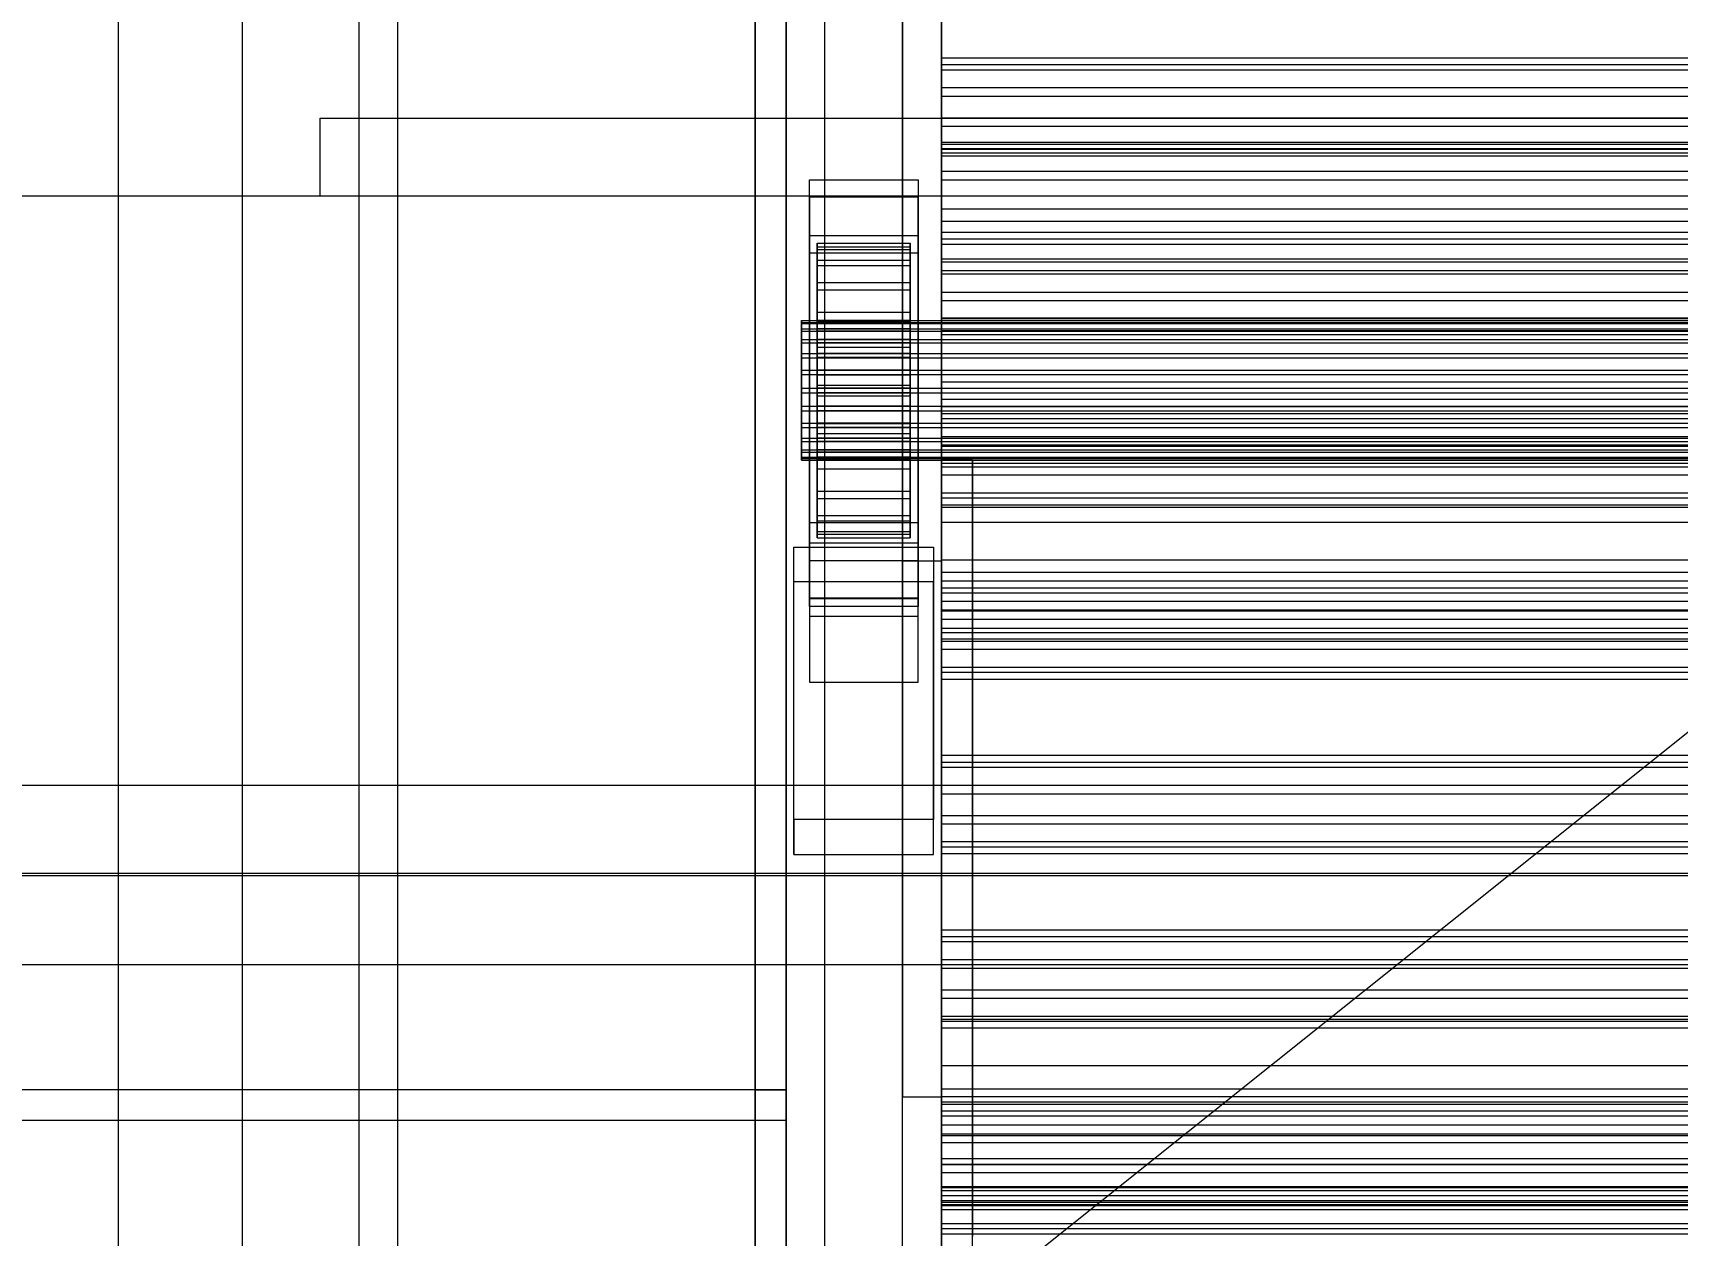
# Model space of a CAD drawing. Header units: millimetres. Extents: x -1970 to 59977, y -65068 to 6837.
# Drawn here: x -1367 to -1155.2, y -34893.8 to -34739 of the extents above; entities that cross this region are included whole.
import ezdxf

# ---------------------------------------------------------------- set-up
doc = ezdxf.new("R2010")
doc.units = ezdxf.units.MM
for name, color, linetype, lineweight in [('COTAS_O', 1, 'Continuous', 0), ('COTAS_P', 1, 'Continuous', 0), ('frontal_briquetadora', 7, 'Continuous', 0), ('frontal_C03', 7, 'Continuous', 0), ('frontal_secador', 7, 'Continuous', 0), ('frontal_tolva', 7, 'Continuous', 0)]:
    doc.layers.add(name, color=color, linetype=linetype, lineweight=lineweight)
doc.dimstyles.new('R19_100', dxfattribs={"dimtxt": 250, "dimasz": 150, "dimexe": 150, "dimexo": 80, "dimgap": 100, "dimtad": 1, "dimtih": 1, "dimtoh": 1, "dimdsep": 46, "dimcen": 0.09, "dimadec": 0, "dimazin": 0, "dimtfac": 1, "dimtdec": 4, "dimtofl": 0, "dimtmove": 0, "dimatfit": 3, "dimfxl": 1, "dimtolj": 1, "dimtzin": 0, "dimarcsym": 0})

# ---------------------------------------------------------------- blocks, each defined once
blk = doc.blocks.new('*D37')
at = {"layer": 'COTAS_P', "color": 0, "lineweight": -2, "transparency": 16777216}
for p, q in [((-1750, -35420), (-1750, -34450)), ((2600, -35420), (2600, -34450)), ((-1600, -34600), (2450, -34600))]:
    blk.add_line(p, q, dxfattribs=at)
at = {"layer": 'COTAS_P', "color": 0, "transparency": 16777216}
for points in [[(-1600, -34575), (-1600, -34625), (-1750, -34600)], [(2450, -34575), (2450, -34625), (2600, -34600)]]:
    blk.add_solid(points, dxfattribs=at)
at = {"layer": 'Defpoints', "color": 0, "transparency": 16777216}
for p in [(2600, -34600), (-1750, -35500), (2600, -35500)]:
    blk.add_point(p, dxfattribs=at)
blk = doc.blocks.new('*D44')
at = {"layer": 'COTAS_O', "color": 0, "lineweight": -2, "transparency": 16777216}
for p, q in [((-1400, -33700), (-630, -33700)), ((-780, -35850), (-780, -33850)), ((-1400, -36000), (-630, -36000))]:
    blk.add_line(p, q, dxfattribs=at)
at = {"layer": 'COTAS_O', "color": 0, "transparency": 16777216}
for points in [[(-805, -33850), (-755, -33850), (-780, -33700)], [(-805, -35850), (-755, -35850), (-780, -36000)]]:
    blk.add_solid(points, dxfattribs=at)
at = {"layer": 'Defpoints', "color": 0, "transparency": 16777216}
for p in [(-1480, -33700), (-780, -33700), (-1480, -36000)]:
    blk.add_point(p, dxfattribs=at)
blk = doc.blocks.new('*D46')
at = {"layer": 'COTAS_O', "color": 0, "lineweight": -2, "transparency": 16777216}
for p, q in [((-1320, -33000), (-550, -33000)), ((-700, -35850), (-700, -33150)), ((-1320, -36000), (-550, -36000))]:
    blk.add_line(p, q, dxfattribs=at)
at = {"layer": 'COTAS_O', "color": 0, "transparency": 16777216}
for points in [[(-725, -33150), (-675, -33150), (-700, -33000)], [(-725, -35850), (-675, -35850), (-700, -36000)]]:
    blk.add_solid(points, dxfattribs=at)
at = {"layer": 'Defpoints', "color": 0, "transparency": 16777216}
for p in [(-1400, -33000), (-700, -33000), (-1400, -36000)]:
    blk.add_point(p, dxfattribs=at)

msp = doc.modelspace()

# ---------------------------------------------------------------- linework, layer by layer
at = {"layer": 'frontal_briquetadora'}
for p, q in [((-1356, -34736), (-1356, -34940)), ((-1330, -34760), (-1330, -34750)), ((-1330, -34750), (-460, -34750)), ((-1480, -34760), (-500, -34760)), ((-1330, -34760), (-500, -34760))]:
    msp.add_line(p, q, dxfattribs=at)
at = {"layer": 'frontal_C03'}
for p, q in [((-1274, -34875.113), (-1274, -32314.944)), ((-1270, -32314.944), (-1270, -34875.113)), ((-1270, -34879.011), (-1270, -32318.841)), ((-1274, -32441.623), (-1274, -35001.792)), ((-1270, -35001.792), (-1270, -32441.623)), ((-1250, -34743.78), (-1250, -34742.245)), ((-1250, -34742.245), (-1250, -34743.126)), ((1250, -34742.245), (-1250, -34742.245)), ((-1250, -34743.126), (-1250, -34746.087)), ((1250, -34743.126), (-1250, -34743.126)), ((-1250, -34747.145), (-1250, -34743.78)), ((1250, -34743.78), (-1250, -34743.78)), ((-1250, -34746.087), (-1250, -34749.997)), ((1250, -34746.087), (-1250, -34746.087)), ((-1250, -34751.054), (-1250, -34747.145)), ((-1250, -34747.145), (1250, -34747.145)), ((-1250, -34749.997), (-1250, -34753.361)), ((1250, -34749.997), (-1250, -34749.997)), ((-1250, -34754.015), (-1250, -34751.054)), ((1250, -34751.054), (-1250, -34751.054)), ((-1250, -34753.868), (-1250, -34753.07)), ((-1250, -34753.07), (-1250, -34754.452)), ((-1250, -34753.07), (1250, -34753.07)), ((-1250, -34753.361), (-1250, -34754.896)), ((1250, -34753.361), (-1250, -34753.361)), ((-1250, -34756.79), (-1250, -34753.868)), ((-1250, -34753.868), (1250, -34753.868)), ((-1250, -34754.896), (-1250, -34754.015)), ((1250, -34754.015), (-1250, -34754.015)), ((-1250, -34754.452), (-1250, -34757.92)), ((-1250, -34754.452), (1250, -34754.452)), ((1250, -34754.896), (-1250, -34754.896)), ((-1267, -34760.168), (-1267, -34757.922)), ((-1267, -34757.922), (-1253, -34757.922)), ((-1267, -34804.696), (-1267, -34757.922)), ((-1253, -34757.922), (-1253, -34760.168)), ((-1253, -34757.922), (-1253, -34804.696)), ((-1250, -34761.639), (-1250, -34756.79)), ((-1250, -34756.79), (1250, -34756.79)), ((-1250, -34757.92), (-1250, -34763.236)), ((-1250, -34757.92), (1250, -34757.92)), ((-1253, -34760.168), (-1267, -34760.168)), ((-1267, -34760.168), (-1267, -34806.942)), ((-1253, -34806.942), (-1253, -34760.168)), ((-1250, -34768.083), (-1250, -34761.639)), ((-1250, -34761.639), (1250, -34761.639)), ((-1267, -34767.354), (-1267, -34765.108)), ((-1267, -34765.108), (-1253, -34765.108)), ((-1267, -34811.882), (-1267, -34765.108)), ((-1253, -34765.108), (-1253, -34767.354)), ((-1253, -34765.108), (-1253, -34811.882)), ((-1250, -34763.236), (-1250, -34770.038)), ((-1250, -34763.236), (1250, -34763.236)), ((-1250, -34766.237), (-1250, -34764.703)), ((-1250, -34764.703), (-1250, -34765.584)), ((1250, -34764.703), (-1250, -34764.703)), ((-1266, -34776.056), (-1266, -34766.062)), ((-1266, -34766.062), (-1266, -34766.883)), ((-1266, -34766.062), (-1254, -34766.062)), ((-1266, -34766.536), (-1266, -34766.062)), ((-1266, -34776.28), (-1266, -34766.536)), ((-1266, -34766.536), (-1254, -34766.536)), ((-1266, -34768.271), (-1266, -34766.536)), ((-1266, -34776.445), (-1266, -34766.883)), ((-1266, -34766.883), (-1266, -34768.941)), ((-1266, -34766.883), (-1254, -34766.883)), ((-1254, -34766.883), (-1254, -34766.062)), ((-1254, -34766.062), (-1254, -34776.056)), ((-1254, -34766.062), (-1254, -34766.536)), ((-1254, -34766.536), (-1254, -34776.28)), ((-1254, -34766.536), (-1254, -34768.271)), ((-1254, -34768.941), (-1254, -34766.883)), ((-1254, -34766.883), (-1254, -34776.445)), ((-1250, -34765.584), (-1250, -34768.545)), ((1250, -34765.584), (-1250, -34765.584)), ((-1250, -34769.602), (-1250, -34766.237)), ((1250, -34766.237), (-1250, -34766.237)), ((-1253, -34767.354), (-1267, -34767.354)), ((-1267, -34767.354), (-1267, -34814.128)), ((-1266, -34777.102), (-1266, -34768.271)), ((-1266, -34768.271), (-1254, -34768.271)), ((-1266, -34771.15), (-1266, -34768.271)), ((-1266, -34777.42), (-1266, -34768.941)), ((-1266, -34768.941), (-1266, -34772.098)), ((-1266, -34768.941), (-1254, -34768.941)), ((-1254, -34768.271), (-1254, -34777.102)), ((-1254, -34768.271), (-1254, -34771.15)), ((-1254, -34772.098), (-1254, -34768.941)), ((-1254, -34768.941), (-1254, -34777.42)), ((-1253, -34814.128), (-1253, -34767.354)), ((-1250, -34775.683), (-1250, -34768.083)), ((-1250, -34768.083), (1250, -34768.083)), ((-1250, -34768.545), (-1250, -34772.454)), ((1250, -34768.545), (-1250, -34768.545)), ((-1266, -34778.466), (-1266, -34771.15)), ((-1266, -34771.15), (-1254, -34771.15)), ((-1266, -34774.976), (-1266, -34771.15)), ((-1254, -34771.15), (-1254, -34778.466)), ((-1254, -34771.15), (-1254, -34774.976)), ((-1250, -34773.512), (-1250, -34769.602)), ((-1250, -34769.602), (1250, -34769.602)), ((-1250, -34770.038), (-1250, -34777.864)), ((-1250, -34770.038), (1250, -34770.038)), ((-1266, -34778.915), (-1266, -34772.098)), ((-1266, -34772.098), (-1266, -34776.137)), ((-1266, -34772.098), (-1254, -34772.098)), ((-1254, -34776.137), (-1254, -34772.098)), ((-1254, -34772.098), (-1254, -34778.915)), ((-1250, -34772.454), (-1250, -34775.819)), ((1250, -34772.454), (-1250, -34772.454)), ((-1250, -34776.473), (-1250, -34773.512)), ((1250, -34773.512), (-1250, -34773.512)), ((-1266, -34780.278), (-1266, -34774.976)), ((-1266, -34774.976), (-1254, -34774.976)), ((-1266, -34779.488), (-1266, -34774.976)), ((-1254, -34774.976), (-1254, -34780.278)), ((-1254, -34774.976), (-1254, -34779.488)), ((-1250, -34783.921), (-1250, -34775.683)), ((-1250, -34775.683), (1250, -34775.683)), ((-1268, -34776.28), (-1268, -34776.056)), ((-1268, -34776.056), (-1268, -34776.445)), ((-1268, -34776.056), (1268, -34776.056)), ((-1268, -34777.102), (-1268, -34776.28)), ((-1268, -34776.28), (1268, -34776.28)), ((-1268, -34776.445), (-1268, -34777.42)), ((-1268, -34776.445), (1268, -34776.445)), ((-1268, -34778.466), (-1268, -34777.102)), ((-1268, -34777.102), (1268, -34777.102)), ((-1268, -34777.42), (-1268, -34778.915)), ((-1268, -34777.42), (1268, -34777.42)), ((-1266, -34776.445), (-1266, -34776.056)), ((-1254, -34776.056), (-1266, -34776.056)), ((-1266, -34776.056), (-1266, -34776.28)), ((-1266, -34780.828), (-1266, -34776.137)), ((-1266, -34776.137), (-1266, -34780.784)), ((-1266, -34776.137), (-1254, -34776.137)), ((-1254, -34776.28), (-1266, -34776.28)), ((-1266, -34776.28), (-1266, -34777.102)), ((-1266, -34777.42), (-1266, -34776.445)), ((-1254, -34776.445), (-1266, -34776.445)), ((-1254, -34777.102), (-1266, -34777.102)), ((-1266, -34777.102), (-1266, -34778.466)), ((-1266, -34778.915), (-1266, -34777.42)), ((-1254, -34777.42), (-1266, -34777.42)), ((-1254, -34776.056), (-1254, -34776.445)), ((-1254, -34776.28), (-1254, -34776.056)), ((-1254, -34780.784), (-1254, -34776.137)), ((-1254, -34776.137), (-1254, -34780.828)), ((-1254, -34777.102), (-1254, -34776.28)), ((-1254, -34776.445), (-1254, -34777.42)), ((-1254, -34778.466), (-1254, -34777.102)), ((-1254, -34777.42), (-1254, -34778.915)), ((-1250, -34775.819), (-1250, -34777.354)), ((1250, -34775.819), (-1250, -34775.819)), ((-1250, -34777.354), (-1250, -34776.473)), ((1250, -34776.473), (-1250, -34776.473)), ((1250, -34777.354), (-1250, -34777.354)), ((-1268, -34780.278), (-1268, -34778.466)), ((-1268, -34778.466), (1268, -34778.466)), ((-1268, -34778.915), (-1268, -34780.828)), ((-1268, -34778.915), (1268, -34778.915)), ((-1254, -34778.466), (-1266, -34778.466)), ((-1266, -34778.466), (-1266, -34780.278)), ((-1266, -34780.828), (-1266, -34778.915)), ((-1254, -34778.915), (-1266, -34778.915)), ((-1266, -34782.416), (-1266, -34779.488)), ((-1266, -34779.488), (-1254, -34779.488)), ((-1266, -34784.38), (-1266, -34779.488)), ((-1254, -34780.278), (-1254, -34778.466)), ((-1254, -34778.915), (-1254, -34780.828)), ((-1254, -34779.488), (-1254, -34782.416)), ((-1254, -34779.488), (-1254, -34784.38)), ((-1250, -34777.864), (-1250, -34786.18)), ((1250, -34777.864), (-1250, -34777.864)), ((-1268, -34782.416), (-1268, -34780.278)), ((-1268, -34780.278), (1268, -34780.278)), ((-1268, -34780.828), (-1268, -34783.029)), ((-1268, -34780.828), (1268, -34780.828)), ((-1254, -34780.278), (-1266, -34780.278)), ((-1266, -34780.278), (-1266, -34782.416)), ((-1266, -34780.784), (-1266, -34783.029)), ((-1254, -34780.784), (-1266, -34780.784)), ((-1266, -34780.784), (-1266, -34785.721)), ((-1266, -34783.029), (-1266, -34780.828)), ((-1254, -34780.828), (-1266, -34780.828)), ((-1254, -34782.416), (-1254, -34780.278)), ((-1254, -34783.029), (-1254, -34780.784)), ((-1254, -34785.721), (-1254, -34780.784)), ((-1254, -34780.828), (-1254, -34783.029)), ((-1268, -34784.733), (-1268, -34782.416)), ((-1268, -34782.416), (1268, -34782.416)), ((-1268, -34783.029), (-1268, -34785.368)), ((1268, -34783.029), (-1268, -34783.029)), ((-1254, -34782.416), (-1266, -34782.416)), ((-1266, -34782.416), (-1266, -34784.733)), ((-1266, -34783.029), (-1254, -34783.029)), ((-1266, -34785.368), (-1266, -34783.029)), ((-1254, -34784.733), (-1254, -34782.416)), ((-1254, -34783.029), (-1254, -34785.368)), ((-1250, -34792.237), (-1250, -34783.921)), ((-1250, -34783.921), (1250, -34783.921)), ((-1268, -34787.072), (-1268, -34784.733)), ((-1268, -34784.733), (1268, -34784.733)), ((-1268, -34785.368), (-1268, -34787.685)), ((-1268, -34785.368), (1268, -34785.368)), ((-1266, -34784.733), (-1266, -34784.38)), ((-1266, -34784.38), (-1254, -34784.38)), ((-1266, -34789.317), (-1266, -34784.38)), ((-1254, -34784.733), (-1266, -34784.733)), ((-1266, -34784.733), (-1266, -34787.072)), ((-1266, -34787.685), (-1266, -34785.368)), ((-1266, -34785.368), (-1266, -34785.721)), ((-1254, -34785.368), (-1266, -34785.368)), ((-1266, -34785.721), (-1266, -34790.613)), ((-1266, -34785.721), (-1254, -34785.721)), ((-1254, -34784.38), (-1254, -34784.733)), ((-1254, -34784.38), (-1254, -34789.317)), ((-1254, -34787.072), (-1254, -34784.733)), ((-1254, -34785.721), (-1254, -34785.368)), ((-1254, -34785.368), (-1254, -34787.685)), ((-1254, -34790.613), (-1254, -34785.721)), ((-1250, -34786.18), (-1250, -34794.418)), ((-1250, -34786.18), (1250, -34786.18)), ((-1268, -34789.273), (-1268, -34787.072)), ((-1268, -34787.072), (1268, -34787.072)), ((-1268, -34787.685), (-1268, -34789.823)), ((-1268, -34787.685), (1268, -34787.685)), ((-1266, -34787.072), (-1266, -34789.317)), ((-1254, -34787.072), (-1266, -34787.072)), ((-1266, -34787.072), (-1266, -34789.273)), ((-1266, -34789.823), (-1266, -34787.685)), ((-1266, -34787.685), (-1266, -34790.613)), ((-1254, -34787.685), (-1266, -34787.685)), ((-1254, -34789.317), (-1254, -34787.072)), ((-1254, -34789.273), (-1254, -34787.072)), ((-1254, -34790.613), (-1254, -34787.685)), ((-1254, -34787.685), (-1254, -34789.823)), ((-1250, -34788.695), (-1250, -34787.16)), ((-1250, -34787.16), (-1250, -34788.042)), ((1250, -34787.16), (-1250, -34787.16)), ((-1250, -34788.042), (-1250, -34791.003)), ((1250, -34788.042), (-1250, -34788.042)), ((-1268, -34791.186), (-1268, -34789.273)), ((-1268, -34789.273), (1268, -34789.273)), ((-1268, -34789.823), (-1268, -34791.635)), ((-1268, -34789.823), (1268, -34789.823)), ((-1266, -34789.273), (-1266, -34793.964)), ((-1254, -34789.273), (-1266, -34789.273)), ((-1266, -34789.273), (-1266, -34791.186)), ((-1266, -34789.317), (-1254, -34789.317)), ((-1266, -34793.964), (-1266, -34789.317)), ((-1266, -34791.635), (-1266, -34789.823)), ((-1266, -34789.823), (-1266, -34795.125)), ((-1254, -34789.823), (-1266, -34789.823)), ((-1254, -34793.964), (-1254, -34789.273)), ((-1254, -34791.186), (-1254, -34789.273)), ((-1254, -34789.317), (-1254, -34793.964)), ((-1254, -34795.125), (-1254, -34789.823)), ((-1254, -34789.823), (-1254, -34791.635)), ((-1250, -34792.06), (-1250, -34788.695)), ((1250, -34788.695), (-1250, -34788.695)), ((-1268, -34792.681), (-1268, -34791.186)), ((-1268, -34791.186), (1268, -34791.186)), ((-1268, -34791.635), (-1268, -34792.999)), ((-1268, -34791.635), (1268, -34791.635)), ((-1266, -34790.613), (-1266, -34795.125)), ((-1266, -34790.613), (-1254, -34790.613)), ((-1266, -34791.186), (-1266, -34798.003)), ((-1254, -34791.186), (-1266, -34791.186)), ((-1266, -34791.186), (-1266, -34792.681)), ((-1266, -34792.999), (-1266, -34791.635)), ((-1266, -34791.635), (-1266, -34798.951)), ((-1254, -34791.635), (-1266, -34791.635)), ((-1254, -34795.125), (-1254, -34790.613)), ((-1254, -34798.003), (-1254, -34791.186)), ((-1254, -34792.681), (-1254, -34791.186)), ((-1254, -34798.951), (-1254, -34791.635)), ((-1254, -34791.635), (-1254, -34792.999)), ((-1250, -34791.003), (-1250, -34794.912)), ((1250, -34791.003), (-1250, -34791.003)), ((-1250, -34795.969), (-1250, -34792.06)), ((-1250, -34792.06), (1250, -34792.06)), ((-1250, -34800.063), (-1250, -34792.237)), ((-1250, -34792.237), (1250, -34792.237)), ((-1268, -34793.656), (-1268, -34792.681)), ((-1268, -34792.681), (1268, -34792.681)), ((-1268, -34792.999), (-1268, -34793.821)), ((-1268, -34792.999), (1268, -34792.999)), ((-1268, -34794.045), (-1268, -34793.656)), ((-1268, -34793.656), (1268, -34793.656)), ((-1268, -34793.821), (-1268, -34794.045)), ((-1268, -34793.821), (1268, -34793.821)), ((-1268, -34794.045), (1268, -34794.045)), ((-1266, -34792.681), (-1266, -34801.16)), ((-1254, -34792.681), (-1266, -34792.681)), ((-1266, -34792.681), (-1266, -34793.656)), ((-1266, -34793.821), (-1266, -34792.999)), ((-1266, -34792.999), (-1266, -34801.83)), ((-1254, -34792.999), (-1266, -34792.999)), ((-1266, -34793.656), (-1266, -34803.218)), ((-1254, -34793.656), (-1266, -34793.656)), ((-1266, -34793.656), (-1266, -34794.045)), ((-1266, -34794.045), (-1266, -34793.821)), ((-1266, -34793.821), (-1266, -34803.565)), ((-1254, -34793.821), (-1266, -34793.821)), ((-1266, -34793.964), (-1254, -34793.964)), ((-1266, -34798.003), (-1266, -34793.964)), ((-1266, -34794.045), (-1266, -34804.039)), ((-1254, -34794.045), (-1266, -34794.045)), ((-1254, -34801.16), (-1254, -34792.681)), ((-1254, -34793.656), (-1254, -34792.681)), ((-1254, -34801.83), (-1254, -34792.999)), ((-1254, -34792.999), (-1254, -34793.821)), ((-1254, -34803.218), (-1254, -34793.656)), ((-1254, -34794.045), (-1254, -34793.656)), ((-1254, -34803.565), (-1254, -34793.821)), ((-1254, -34793.821), (-1254, -34794.045)), ((-1254, -34793.964), (-1254, -34798.003)), ((-1254, -34804.039), (-1254, -34794.045)), ((-1250, -34794.418), (-1250, -34802.018)), ((-1250, -34794.418), (1250, -34794.418)), ((-1266, -34795.125), (-1266, -34798.951)), ((-1266, -34795.125), (-1254, -34795.125)), ((-1254, -34798.951), (-1254, -34795.125)), ((-1250, -34794.912), (-1250, -34798.277)), ((1250, -34794.912), (-1250, -34794.912)), ((-1250, -34798.93), (-1250, -34795.969)), ((1250, -34795.969), (-1250, -34795.969)), ((-1266, -34798.003), (-1254, -34798.003)), ((-1266, -34801.16), (-1266, -34798.003)), ((-1266, -34798.951), (-1266, -34801.83)), ((-1266, -34798.951), (-1254, -34798.951)), ((-1254, -34798.003), (-1254, -34801.16)), ((-1254, -34801.83), (-1254, -34798.951)), ((-1250, -34798.277), (-1250, -34799.812)), ((1250, -34798.277), (-1250, -34798.277)), ((-1250, -34799.812), (-1250, -34798.93)), ((1250, -34798.93), (-1250, -34798.93)), ((1250, -34799.812), (-1250, -34799.812)), ((-1250, -34806.865), (-1250, -34800.063)), ((-1250, -34800.063), (1250, -34800.063)), ((-1267, -34812.853), (-1267, -34802.073)), ((-1267, -34802.073), (-1253, -34802.073)), ((-1267, -34811.818), (-1267, -34802.073)), ((-1266, -34801.16), (-1254, -34801.16)), ((-1266, -34803.218), (-1266, -34801.16)), ((-1266, -34801.83), (-1266, -34803.565)), ((-1266, -34801.83), (-1254, -34801.83)), ((-1266, -34803.218), (-1254, -34803.218)), ((-1266, -34804.039), (-1266, -34803.218)), ((-1254, -34801.16), (-1254, -34803.218)), ((-1254, -34803.565), (-1254, -34801.83)), ((-1254, -34803.218), (-1254, -34804.039)), ((-1253, -34802.073), (-1253, -34812.853)), ((-1253, -34802.073), (-1253, -34811.818)), ((-1250, -34802.018), (-1250, -34808.462)), ((-1250, -34802.018), (1250, -34802.018)), ((-1269, -34809.709), (-1269, -34805.217)), ((-1269, -34805.217), (-1251, -34805.217)), ((-1269, -34840.298), (-1269, -34805.217)), ((-1253, -34804.696), (-1267, -34804.696)), ((-1267, -34804.696), (-1267, -34806.942)), ((-1266, -34803.565), (-1266, -34804.039)), ((-1266, -34803.565), (-1254, -34803.565)), ((-1266, -34804.039), (-1254, -34804.039)), ((-1254, -34804.039), (-1254, -34803.565)), ((-1253, -34806.942), (-1253, -34804.696)), ((-1251, -34805.217), (-1251, -34809.709)), ((-1251, -34805.217), (-1251, -34840.298)), ((-1267, -34806.942), (-1253, -34806.942)), ((-1250, -34812.182), (-1250, -34806.865)), ((-1250, -34806.865), (1250, -34806.865)), ((-1250, -34808.462), (-1250, -34813.311)), ((-1250, -34808.462), (1250, -34808.462)), ((-1251, -34809.709), (-1269, -34809.709)), ((-1269, -34844.789), (-1269, -34809.709)), ((-1251, -34844.789), (-1251, -34809.709)), ((-1250, -34811.153), (-1250, -34809.618)), ((-1250, -34809.618), (-1250, -34810.499)), ((1250, -34809.618), (-1250, -34809.618)), ((-1250, -34810.499), (-1250, -34813.46)), ((1250, -34810.499), (-1250, -34810.499)), ((-1250, -34814.517), (-1250, -34811.153)), ((1250, -34811.153), (-1250, -34811.153)), ((-1253, -34811.818), (-1267, -34811.818)), ((-1267, -34811.818), (-1267, -34822.597)), ((-1253, -34811.882), (-1267, -34811.882)), ((-1267, -34811.882), (-1267, -34814.128)), ((-1253, -34812.853), (-1267, -34812.853)), ((-1267, -34812.853), (-1267, -34822.597)), ((-1253, -34822.597), (-1253, -34811.818)), ((-1253, -34814.128), (-1253, -34811.882)), ((-1253, -34822.597), (-1253, -34812.853)), ((-1250, -34815.649), (-1250, -34812.182)), ((-1250, -34812.182), (1250, -34812.182)), ((-1250, -34813.311), (-1250, -34816.233)), ((-1250, -34813.311), (1250, -34813.311)), ((-1250, -34813.46), (-1250, -34817.37)), ((1250, -34813.46), (-1250, -34813.46)), ((-1267, -34814.128), (-1253, -34814.128)), ((-1250, -34818.427), (-1250, -34814.517)), ((-1250, -34814.517), (1250, -34814.517)), ((-1250, -34817.031), (-1250, -34815.649)), ((-1250, -34815.649), (1250, -34815.649)), ((-1250, -34816.233), (-1250, -34817.031)), ((-1250, -34816.233), (1250, -34816.233)), ((-1250, -34817.031), (1250, -34817.031)), ((-1250, -34817.37), (-1250, -34820.734)), ((1250, -34817.37), (-1250, -34817.37)), ((-1250, -34821.388), (-1250, -34818.427)), ((1250, -34818.427), (-1250, -34818.427)), ((-1250, -34820.734), (-1250, -34822.269)), ((1250, -34820.734), (-1250, -34820.734)), ((-1250, -34822.269), (-1250, -34821.388)), ((1250, -34821.388), (-1250, -34821.388)), ((1250, -34822.269), (-1250, -34822.269)), ((-1267, -34822.597), (-1253, -34822.597)), ((-1250, -34833.61), (-1250, -34832.076)), ((-1250, -34832.076), (-1250, -34832.957)), ((1250, -34832.076), (-1250, -34832.076)), ((-1250, -34832.957), (-1250, -34835.918)), ((1250, -34832.957), (-1250, -34832.957)), ((-1250, -34836.975), (-1250, -34833.61)), ((1250, -34833.61), (-1250, -34833.61)), ((-1500, -34835.865), (1500, -34835.865)), ((-1250, -34835.918), (-1250, -34839.827)), ((1250, -34835.918), (-1250, -34835.918)), ((-1250, -34840.885), (-1250, -34836.975)), ((-1250, -34836.975), (1250, -34836.975)), ((-1251, -34840.298), (-1269, -34840.298)), ((-1269, -34840.298), (-1269, -34844.789)), ((-1251, -34844.789), (-1251, -34840.298)), ((-1250, -34839.827), (-1250, -34843.192)), ((1250, -34839.827), (-1250, -34839.827)), ((-1250, -34843.845), (-1250, -34840.885)), ((1250, -34840.885), (-1250, -34840.885)), ((-1250, -34843.192), (-1250, -34844.727)), ((1250, -34843.192), (-1250, -34843.192)), ((-1269, -34844.789), (-1251, -34844.789)), ((-1250, -34844.727), (-1250, -34843.845)), ((1250, -34843.845), (-1250, -34843.845)), ((1250, -34844.727), (-1250, -34844.727)), ((1500, -34847.273), (-1500, -34847.273)), ((1500, -34847.558), (-1500, -34847.558)), ((-1250, -34856.068), (-1250, -34854.533)), ((-1250, -34854.533), (-1250, -34855.415)), ((1250, -34854.533), (-1250, -34854.533)), ((-1250, -34855.415), (-1250, -34858.375)), ((1250, -34855.415), (-1250, -34855.415)), ((-1250, -34859.433), (-1250, -34856.068)), ((1250, -34856.068), (-1250, -34856.068)), ((-1500, -34858.967), (1500, -34858.967)), ((-1250, -34858.375), (-1250, -34862.285)), ((1250, -34858.375), (-1250, -34858.375)), ((-1250, -34863.342), (-1250, -34859.433)), ((-1250, -34859.433), (1250, -34859.433)), ((-1250, -34862.285), (-1250, -34865.65)), ((1250, -34862.285), (-1250, -34862.285)), ((-1250, -34866.303), (-1250, -34863.342)), ((1250, -34863.342), (-1250, -34863.342)), ((-1250, -34865.65), (-1250, -34867.184)), ((1250, -34865.65), (-1250, -34865.65)), ((-1250, -34867.184), (-1250, -34866.303)), ((1250, -34866.303), (-1250, -34866.303)), ((1250, -34867.184), (-1250, -34867.184)), ((-1270, -34875.113), (-1500, -34875.113)), ((-1274, -35001.792), (-1274, -34875.113)), ((-1274, -34875.113), (-1270, -34875.113)), ((-1270, -34875.113), (-1270, -35001.792)), ((-1270, -34879.011), (-1270, -34875.113)), ((-1250, -34878.526), (-1250, -34876.991)), ((-1250, -34876.991), (-1250, -34877.872)), ((1250, -34876.991), (-1250, -34876.991)), ((-1500, -34879.011), (-1270, -34879.011)), ((-1250, -34877.872), (-1250, -34880.833)), ((1250, -34877.872), (-1250, -34877.872)), ((-1250, -34881.89), (-1250, -34878.526)), ((1250, -34878.526), (-1250, -34878.526)), ((-1250, -34880.833), (-1250, -34884.742)), ((1250, -34880.833), (-1250, -34880.833)), ((-1250, -34885.8), (-1250, -34881.89)), ((-1250, -34881.89), (1250, -34881.89)), ((-1250, -34884.742), (-1250, -34888.107)), ((1250, -34884.742), (-1250, -34884.742)), ((-1250, -34888.761), (-1250, -34885.8)), ((1250, -34885.8), (-1250, -34885.8)), ((-1250, -34888.107), (-1250, -34889.642)), ((1250, -34888.107), (-1250, -34888.107)), ((-1250, -34889.642), (-1250, -34888.761)), ((1250, -34888.761), (-1250, -34888.761)), ((1250, -34889.642), (-1250, -34889.642))]:
    msp.add_line(p, q, dxfattribs=at)
at = {"layer": 'frontal_secador'}
for p, q in [((-1340, -36000), (-1340, -33000)), ((-1325, -36000), (-1325, -33075)), ((-1325, -35590), (-1325, -33075)), ((-1325, -35980), (-1325, -33075)), ((-1320, -35980), (-1320, -33075)), ((-1270, -35980), (-1270, -33075)), ((-1265, -35980), (-1265, -33075)), ((-1255, -34807), (-1255, -34497)), ((-1250, -34497), (-1250, -34807)), ((-1325, -35200), (-1325, -34550)), ((-1320, -35200), (-1320, -34550)), ((-1255, -35200), (-1255, -34550)), ((-1250, -35200), (-1250, -34550)), ((-1250, -34556), (-1250, -34866)), ((-1250, -34562), (-1250, -34872)), ((-1255, -34566), (-1255, -34876)), ((-1250, -34876), (-1250, -34566)), ((-1250, -35100), (-1250, -34650)), ((-1250, -34794), (-1250, -35299)), ((-1250, -34894), (-1250, -34794)), ((-1250, -34794), (-1246, -34794)), ((-1246, -35299), (-1246, -34794)), ((-1246, -34794), (-1246, -34894)), ((-1255, -34876), (-1255, -34807)), ((-1255, -34807), (-1250, -34807)), ((-1250, -34807), (-1250, -34876)), ((-1250, -34866), (1250, -34866)), ((-1250, -34866), (-1250, -34872)), ((-1250, -34872), (1250, -34872)), ((-1250, -34872), (-1250, -34876)), ((-1250, -34872), (-1250, -34876.659)), ((-1250, -34875), (-1250, -34872)), ((-1250, -34879.659), (-1250, -34875)), ((-1250, -34875), (1250, -34875)), ((-1255, -34876), (-1250, -34876)), ((1250, -34876), (-1250, -34876)), ((-1250, -34876.659), (1250, -34876.659)), ((-1250, -34876.659), (-1250, -34879.659)), ((-1250, -34876.659), (-1250, -34881)), ((1250, -34879.659), (-1250, -34879.659)), ((-1250, -34884), (-1250, -34879.659)), ((-1250, -34881), (1250, -34881)), ((-1250, -34881), (-1250, -34884)), ((-1250, -34881), (-1250, -34884.728)), ((1250, -34884), (-1250, -34884)), ((-1250, -34887.728), (-1250, -34884)), ((-1250, -34884.728), (1250, -34884.728)), ((-1250, -34884.728), (-1250, -34887.728)), ((-1250, -34884.728), (-1250, -34887.588)), ((-1250, -34887.588), (1250, -34887.588)), ((-1250, -34887.588), (-1250, -34890.588)), ((-1250, -34887.588), (-1250, -34889.387)), ((-1250, -34889.918), (-1250, -34887.611)), ((1250, -34887.611), (-1250, -34887.611)), ((1250, -34887.728), (-1250, -34887.728)), ((-1250, -34890.588), (-1250, -34887.728)), ((-1250, -34889.387), (1250, -34889.387)), ((-1250, -34889.387), (-1250, -34892.387)), ((-1250, -34889.387), (-1250, -34890)), ((-1250, -34893.65), (-1250, -34889.918)), ((1250, -34889.918), (-1250, -34889.918)), ((-1250, -34890), (1250, -34890)), ((-1250, -34890), (-1250, -34893)), ((1250, -34890.588), (-1250, -34890.588)), ((-1250, -34892.387), (-1250, -34890.588)), ((1250, -34892.387), (-1250, -34892.387)), ((-1250, -34893), (-1250, -34892.387)), ((1250, -34893), (-1250, -34893)), ((-1250, -34893.65), (-1250, -34897.382)), ((-1250, -34893.65), (1250, -34893.65))]:
    msp.add_line(p, q, dxfattribs=at)
at = {"layer": 'frontal_tolva'}
msp.add_line((-1763.733, -35316.567), (-716.733, -34479.567), dxfattribs=at)

# ---------------------------------------------------------------- dimensions: what is measured, and where the dimension line sits
at = {"layer": 'COTAS_O'}
for p1, p2, picture, middle in [((-1400, -36000), (-1400, -33000), '*D46', (-700, -34500)), ((-1480, -36000), (-1480, -33700), '*D44', (-780, -34850))]:
    dim = msp.add_aligned_dim(p1=p1, p2=p2, distance=-700, text='<> O', dimstyle='R19_100', dxfattribs=at)
    dim.commit()
    dim.dimension.update_dxf_attribs({"geometry": picture, "text_midpoint": middle})
at = {"layer": 'COTAS_P'}
dim = msp.add_aligned_dim(p1=(-1750, -35500), p2=(2600, -35500), distance=900, text='<> P', dimstyle='R19_100', dxfattribs=at)
dim.commit()
dim.dimension.update_dxf_attribs({"geometry": '*D37', "text_midpoint": (425, -34600)})

doc.saveas('drawing.dxf')
